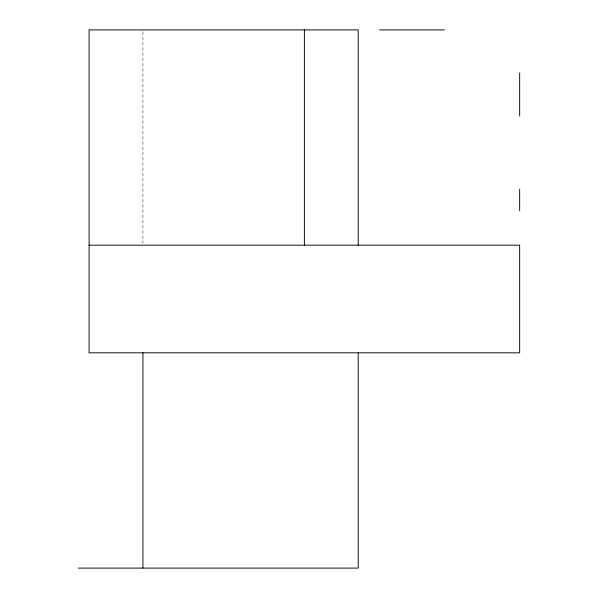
<?xml version="1.0" encoding="UTF-8"?>
<svg xmlns="http://www.w3.org/2000/svg" width="598" height="598" viewBox="0 0 598 598"><rect width="100%" height="100%" fill="white"/><g stroke="black" fill="none" stroke-linecap="round" stroke-linejoin="round"><path stroke-width="0.45" stroke-dasharray="2.99 2.24" d="M142.922 31.761L142.922 243.319"/><path stroke-width="0.9" d="M379.73 29.9L444.314 29.9M89.102 245.18L519.662 245.18L519.662 352.82L89.102 352.82L89.102 29.9L358.202 29.9L358.202 245.18M78.338 568.1L358.202 568.1L358.202 352.82M519.662 72.956L519.662 116.012M519.662 189.207L519.662 210.735M304.382 29.9L304.382 245.18M142.922 352.82L142.922 568.1"/></g></svg>
